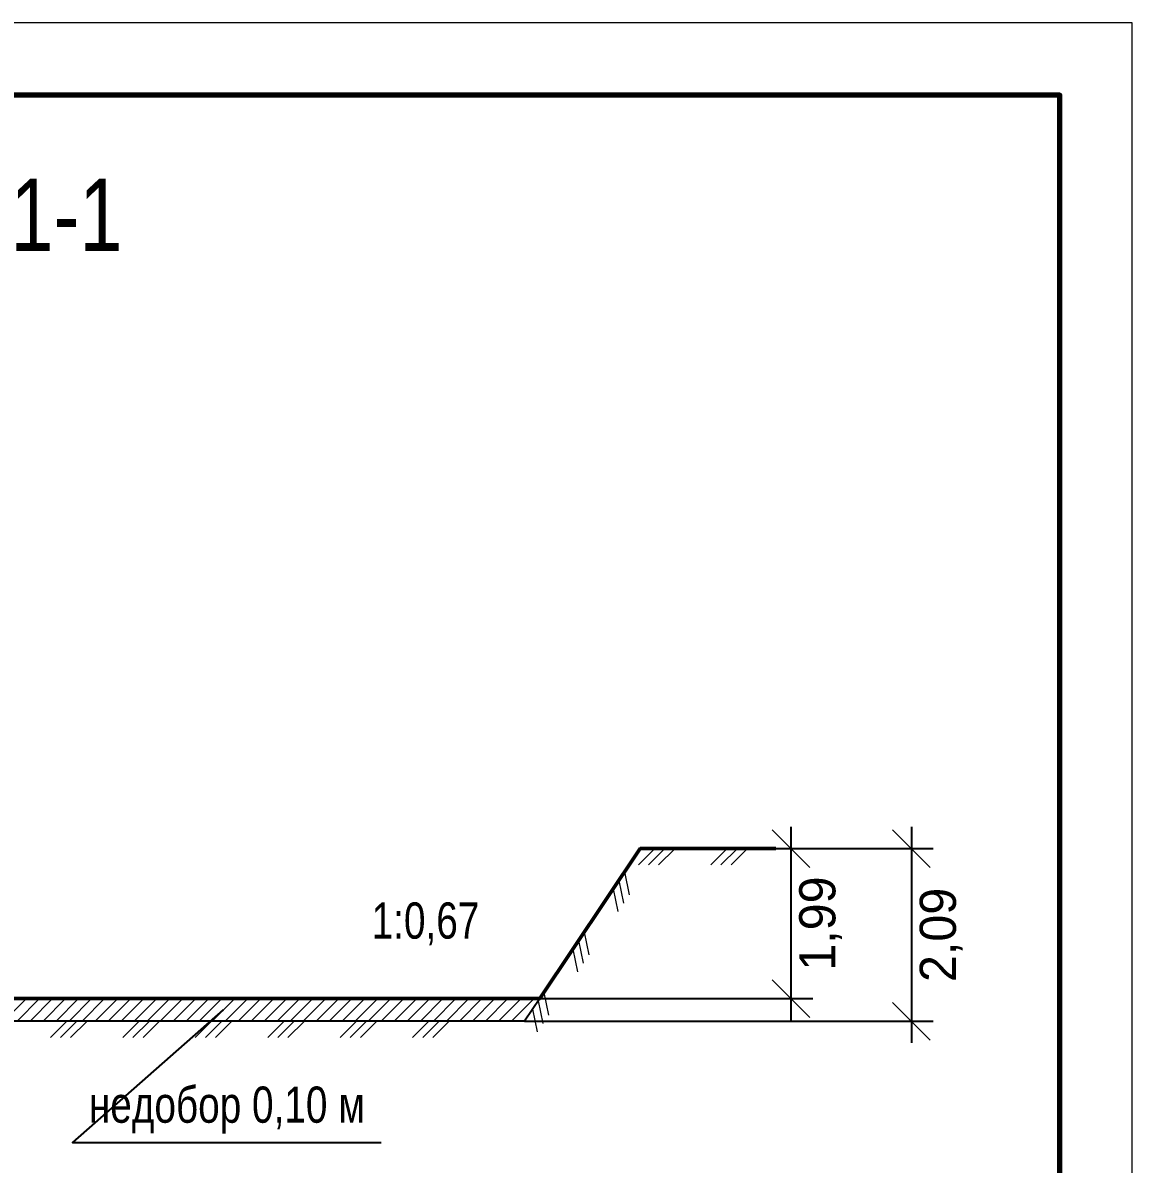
# Paper-space layout 'Лист 6' of a CAD drawing. Header units: metres, sheet in millimetres. Extents: x 0 to 420, y 0 to 297.
# Drawn here: x 343.4 to 420, y 218.2 to 297 of the extents above; entities that cross this region are included whole.
import ezdxf

# ---------------------------------------------------------------- set-up
doc = ezdxf.new("R2010")
doc.units = ezdxf.units.M
doc.layers.add('Видовой_экран', color=8, linetype='Continuous', lineweight=13, plot=False)
for name, color, linetype, lineweight in [('Котлован_низ', 7, 'Continuous', 25), ('Надписи', 7, 'Continuous', 25), ('Профиль', 7, 'Continuous', 50), ('Размеры', 3, 'Continuous', 18), ('Рамка', 7, 'Continuous', 70), ('Штриховка', 8, 'Continuous', 18)]:
    doc.layers.add(name, color=color, linetype=linetype, lineweight=lineweight)
doc.styles.add('ГОСТ тип Б', font='ofont.ru_GOST type B.ttf')
doc.dimstyles.new('Схема', dxfattribs={"dimtxt": 2.5, "dimasz": 2.5, "dimexe": 1.5, "dimexo": 0, "dimgap": 0.8, "dimtad": 1, "dimtxsty": 'ГОСТ тип Б', "dimtsz": 1.3, "dimcen": 2.5, "dimdle": 1.5, "dimclrd": 3, "dimclre": 3, "dimclrt": 3, "dimazin": 3, "dimtfac": 1, "dimtix": 1, "dimtmove": 0, "dimatfit": 3, "dimtfill": 1, "dimarcsym": 0})

# ---------------------------------------------------------------- blocks, each defined once
blk = doc.blocks.new('_OBLIQUE')
at = {"color": 0, "linetype": 'ByBlock'}
blk.add_line((-0.5, -0.5), (0.5, 0.5), dxfattribs=at)
blk = doc.blocks.new('*D59')
at = {"color": 3, "transparency": 16777216}
for p, q in [((396.449, 241.5), (396.449, 228.143)), ((386.049, 240), (397.949, 240)), ((379.109, 229.643), (397.949, 229.643))]:
    blk.add_line(p, q, dxfattribs=at)
at = {"layer": 'Defpoints', "transparency": 16777216}
for p in [(386.049, 240), (396.449, 240), (379.109, 229.643)]:
    blk.add_point(p, dxfattribs=at)
at = {"layer": 'Размеры', "color": 3, "transparency": 16777216, "xscale": 2.6, "yscale": 2.6, "rotation": 90}
for p in [(396.449, 240), (396.449, 229.643)]:
    blk.add_blockref('_OBLIQUE', p, dxfattribs=at)
at = {"layer": 'Размеры', "color": 3, "transparency": 16777216, "insert": (398.499, 234.821), "char_height": 2.5, "attachment_point": 5, "rotation": 90, "style": 'ГОСТ тип Б', "bg_fill": 3, "box_fill_scale": 1.1, "bg_fill_color": 1, "bg_fill_transparency": 0}
blk.add_mtext('1,99', dxfattribs=at)
blk = doc.blocks.new('*D60')
at = {"color": 3, "transparency": 16777216}
for p, q in [((404.769, 241.5), (404.769, 226.583)), ((386.049, 240), (406.269, 240)), ((378.064, 228.083), (406.269, 228.083))]:
    blk.add_line(p, q, dxfattribs=at)
at = {"layer": 'Defpoints', "transparency": 16777216}
for p in [(386.049, 240), (404.769, 240), (378.064, 228.083)]:
    blk.add_point(p, dxfattribs=at)
at = {"layer": 'Размеры', "color": 3, "transparency": 16777216, "xscale": 2.6, "yscale": 2.6, "rotation": 90}
for p in [(404.769, 240), (404.769, 228.083)]:
    blk.add_blockref('_OBLIQUE', p, dxfattribs=at)
at = {"layer": 'Размеры', "color": 3, "transparency": 16777216, "insert": (406.819, 234.041), "char_height": 2.5, "attachment_point": 5, "rotation": 90, "style": 'ГОСТ тип Б', "bg_fill": 3, "box_fill_scale": 1.1, "bg_fill_color": 1, "bg_fill_transparency": 0}
blk.add_mtext('2,09', dxfattribs=at)

psp = doc.layouts.new('Лист 6')

# ---------------------------------------------------------------- hatches: boundary and pattern name
at = {"layer": 'Штриховка'}
h = psp.add_hatch(dxfattribs=at)
h.set_pattern_fill('ANSI31', scale=0.2)
h.paths.add_polyline_path([(310.464, 229.643), (379.109, 229.643), (378.064, 228.083), (310.464, 228.083)])

# ---------------------------------------------------------------- linework, layer by layer
at = {"layer": 'Видовой_экран'}
psp.add_lwpolyline([(0, 0), (420, 0), (420, 297), (0, 297)], close=True, dxfattribs=at)
at = {"layer": 'Котлован_низ'}
psp.add_lwpolyline([(310.464, 229.643), (379.109, 229.643), (378.064, 228.083), (310.464, 228.083)], close=True, dxfattribs=at)
at = {"layer": 'Надписи'}
psp.add_lwpolyline([(357.264, 228.863), (346.864, 219.72), (368.164, 219.72)], dxfattribs=at)
at = {"layer": 'Профиль'}
psp.add_lwpolyline([(262, 240), (303.525, 240), (310.464, 229.643), (379.109, 229.643), (386.049, 240), (395.409, 240)], dxfattribs=at)
at = {"layer": 'Рамка'}
psp.add_lwpolyline([(20, 5), (415, 5), (415, 292), (20, 292)], close=True, dxfattribs=at)
at = {"layer": 'Штриховка'}
for points in [[(387.049, 240), (385.918, 238.869)], [(387.749, 240), (386.618, 238.869)], [(388.449, 240), (387.318, 238.869)], [(392.049, 240), (390.918, 238.869)], [(392.749, 240), (391.618, 238.869)], [(393.449, 240), (392.318, 238.869)], [(384.966, 238.384), (385.276, 236.815)], [(384.187, 237.221), (384.497, 235.651)], [(384.577, 237.803), (384.887, 236.233)], [(382.183, 234.23), (382.493, 232.661)], [(381.794, 233.649), (382.104, 232.079)], [(381.404, 233.067), (381.714, 231.498)], [(379.4, 230.076), (379.71, 228.507)], [(379.011, 229.495), (379.321, 227.925)], [(378.621, 228.913), (378.931, 227.344)], [(346.464, 228.083), (345.333, 226.951)], [(347.164, 228.083), (346.033, 226.951)], [(347.864, 228.083), (346.733, 226.951)], [(351.464, 228.083), (350.333, 226.951)], [(352.164, 228.083), (351.033, 226.951)], [(352.864, 228.083), (351.733, 226.951)], [(356.464, 228.083), (355.333, 226.951)], [(357.164, 228.083), (356.033, 226.951)], [(357.864, 228.083), (356.733, 226.951)], [(361.464, 228.083), (360.333, 226.951)], [(362.164, 228.083), (361.033, 226.951)], [(362.864, 228.083), (361.733, 226.951)], [(366.464, 228.083), (365.333, 226.951)], [(367.164, 228.083), (366.033, 226.951)], [(367.864, 228.083), (366.733, 226.951)], [(371.464, 228.083), (370.333, 226.951)], [(372.164, 228.083), (371.033, 226.951)], [(372.864, 228.083), (371.733, 226.951)]]:
    psp.add_lwpolyline(points, dxfattribs=at)

# ---------------------------------------------------------------- texts
at = {"layer": 'Надписи', "style": 'ГОСТ тип Б'}
for s, insert, char_height, attachment_point in [('\\W0.8;Разрез 1-1', (337, 283), 5, 5), ('\\W0.8;1:0,67', (374.944, 234.8), 2.5, 6), ('\\W0.8;недобор 0,10 м', (357.514, 220.32), 2.5, 8)]:
    psp.add_mtext(s, dxfattribs=dict(at, insert=insert, char_height=char_height, attachment_point=attachment_point))

# ---------------------------------------------------------------- next in the draw order: dimensions: what is measured, and where the dimension line sits
at = {"layer": 'Размеры'}
dim = psp.add_linear_dim(base=(396.449, 240), p1=(386.049, 240), p2=(379.109, 229.643), angle=90, text='1,99', dimstyle='Схема', dxfattribs=at)
dim.commit()
dim.dimension.update_dxf_attribs({"geometry": '*D59', "text_midpoint": (398.499, 234.821)})

# ---------------------------------------------------------------- next in the draw order: dimensions: what is measured, and where the dimension line sits
dim = psp.add_linear_dim(base=(404.769, 240), p1=(386.049, 240), p2=(378.064, 228.083), angle=90, text='2,09', dimstyle='Схема', dxfattribs=at)
dim.commit()
dim.dimension.update_dxf_attribs({"geometry": '*D60', "text_midpoint": (406.819, 234.041)})

doc.saveas('drawing.dxf')
